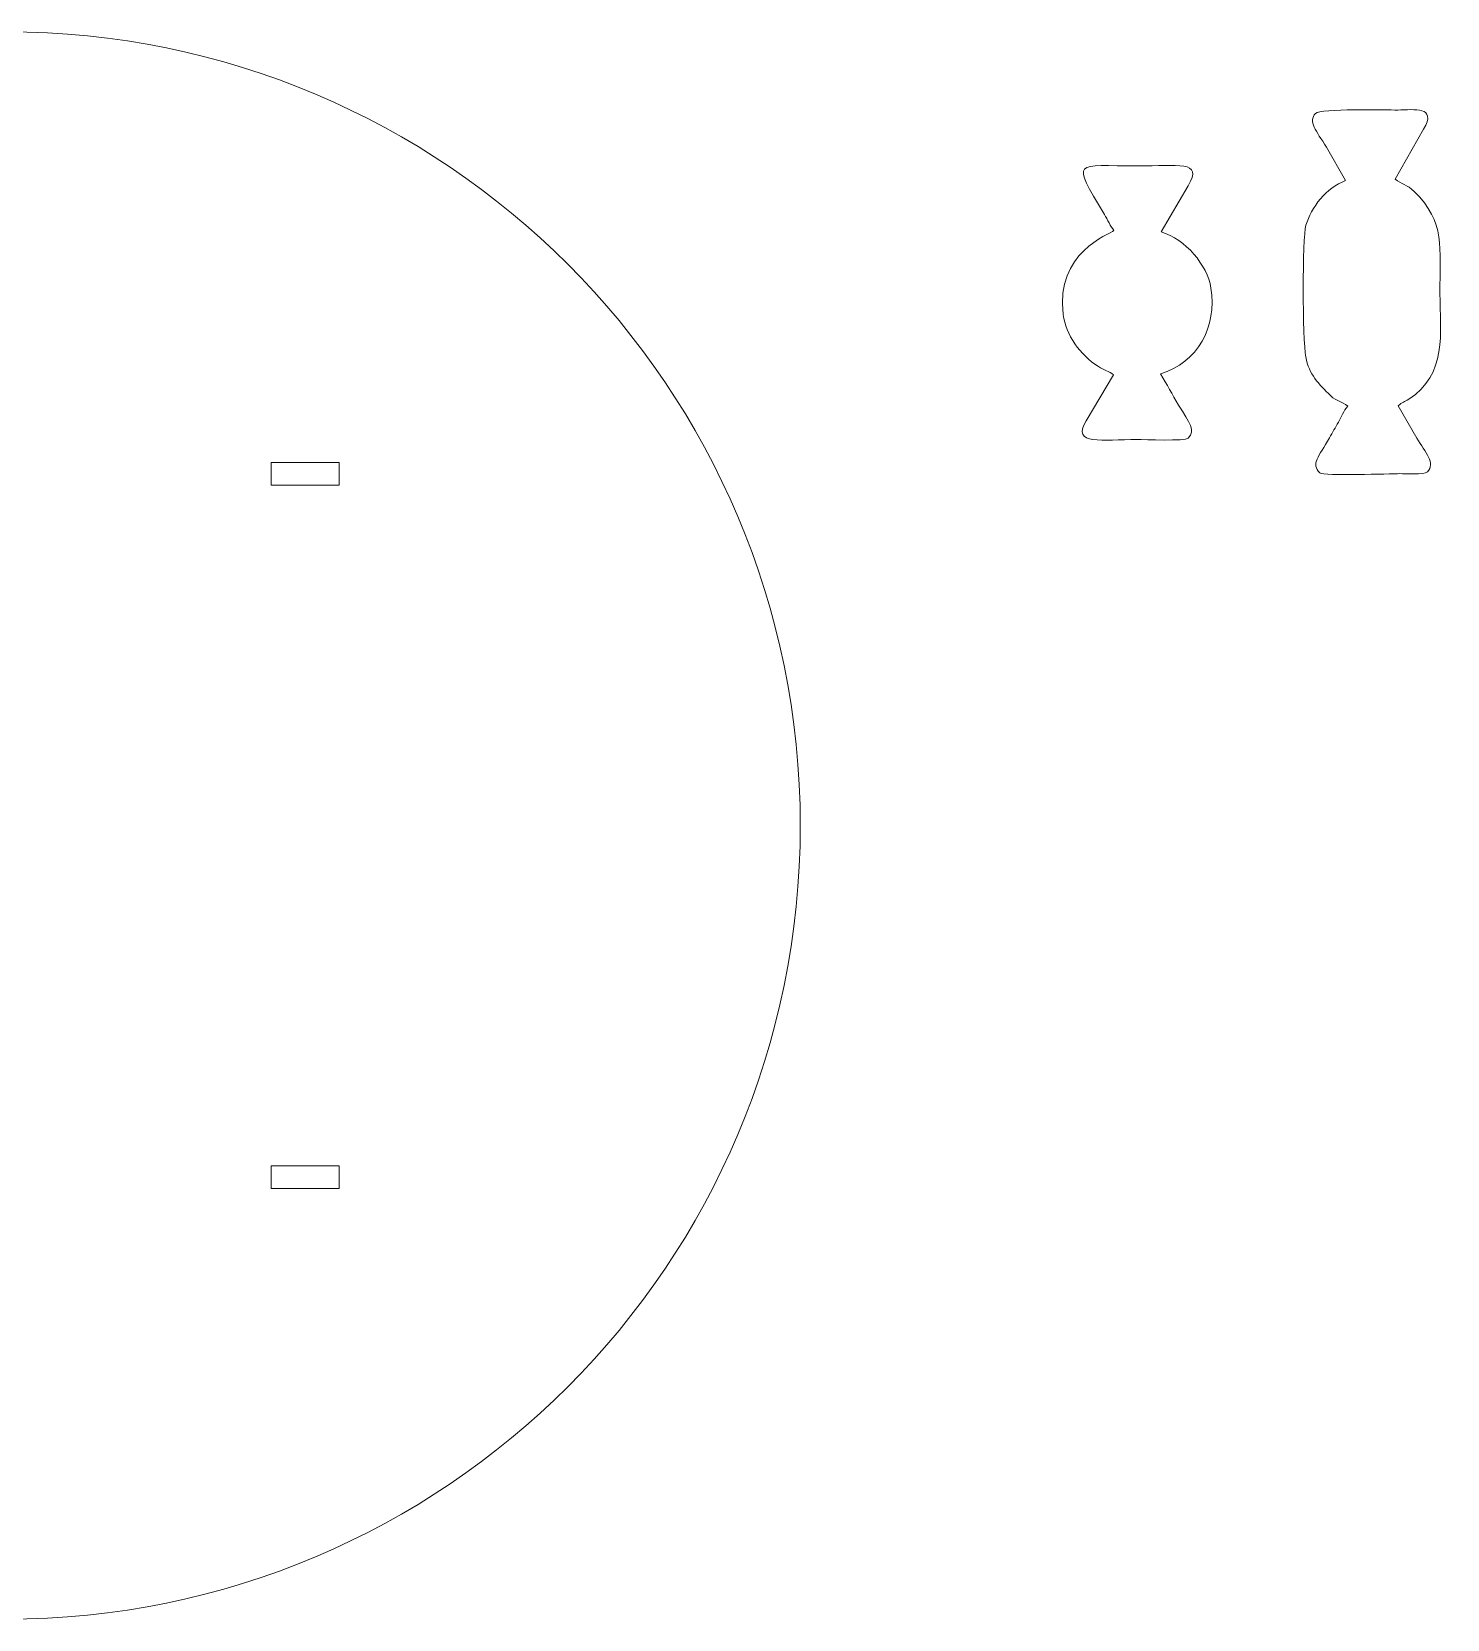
# Model space of a CAD drawing. Header units: millimetres. Extents: x -350 to 350, y -267 to 277.
# Drawn here: x 2.1 to 189.4, y -267.5 to -57.5 of the extents above; entities that cross this region are included whole.
import ezdxf

# ---------------------------------------------------------------- set-up
doc = ezdxf.new("R2010")
doc.units = ezdxf.units.MM
doc.header["$MEASUREMENT"] = 0
doc.layers.add('layer 1', color=7, linetype='Continuous')

msp = doc.modelspace()

# ---------------------------------------------------------------- linework, layer by layer
at = {"layer": 'layer 1', "color": 142, "lineweight": 20}
for points in [[(-1.2133, -267.4723), (56.7766, -267.4723), (103.7867, -220.4622), (103.7867, -162.4723), (103.7867, -162.4723), (103.7867, -104.4824), (56.7766, -57.4723), (-1.2133, -57.4723), (-1.2133, -57.4723), (-59.2032, -57.4723), (-106.2133, -104.4824), (-106.2133, -162.4723), (-106.2133, -162.4723), (-106.2133, -220.4622), (-59.2032, -267.4723), (-1.2133, -267.4723)], [(42.7846, -114.4723), (42.7846, -114.4723), (33.7846, -114.4723), (33.7846, -114.4723), (33.7846, -114.4723), (33.7846, -114.4723), (33.7846, -117.4723), (33.7846, -117.4723), (33.7846, -117.4723), (33.7846, -117.4723), (42.7846, -117.4723), (42.7846, -117.4723), (42.7846, -117.4723), (42.7846, -117.4723), (42.7846, -114.4723), (42.7846, -114.4723)], [(42.7846, -207.4723), (42.7846, -207.4723), (33.7846, -207.4723), (33.7846, -207.4723), (33.7846, -207.4723), (33.7846, -207.4723), (33.7846, -210.4723), (33.7846, -210.4723), (33.7846, -210.4723), (33.7846, -210.4723), (42.7846, -210.4723), (42.7846, -210.4723), (42.7846, -210.4723), (42.7846, -210.4723), (42.7846, -207.4723), (42.7846, -207.4723)]]:
    msp.add_open_spline(points, degree=3, knots=[0, 0, 0, 0, 0.2, 0.2, 0.2, 0.2, 0.4, 0.4, 0.4, 0.4, 0.6, 0.6, 0.6, 0.6, 1, 1, 1, 1], dxfattribs=at)
at = {"layer": 'layer 1', "color": 2, "lineweight": 9}
for points, knots in [([(186.7365, -115.6843), (187.8749, -114.5248), (186.4761, -113.156), (185.3587, -111.2352), (185.3587, -111.2352), (185.3587, -111.2352), (182.892, -106.9356), (182.892, -106.9356), (182.892, -106.9356), (183.4136, -106.4858), (183.7329, -106.4186), (184.2784, -106.0714), (184.2784, -106.0714), (189.3705, -102.8312), (188.4507, -97.3061), (188.4032, -92.1059), (188.4032, -92.1059), (188.3468, -85.9403), (189.1865, -82.72), (185.0033, -78.6126), (185.0033, -78.6126), (184.0159, -77.6431), (183.3364, -77.6752), (182.4785, -76.9626), (182.4785, -76.9626), (182.4785, -76.9626), (186.2478, -70.375), (186.2478, -70.375), (186.2478, -70.375), (188.0241, -67.2553), (185.035, -67.8067), (182.8133, -67.827), (182.8133, -67.827), (181.3016, -67.8408), (172.606, -67.5989), (171.9421, -68.275), (171.9421, -68.275), (170.9284, -69.3073), (172.0468, -70.5729), (173.377, -72.7235), (173.377, -72.7235), (173.377, -72.7235), (175.9273, -77.1619), (175.9273, -77.1619), (175.9273, -77.1619), (173.3412, -78.0975), (171.386, -80.7113), (170.6748, -83.0658), (170.6748, -83.0658), (170.1868, -84.6817), (170.2252, -98.2176), (170.6565, -100.4943), (170.6565, -100.4943), (171.1027, -102.8498), (172.3513, -104.0468), (173.9566, -105.623), (173.9566, -105.623), (174.7598, -106.4117), (175.3812, -106.3165), (176.2001, -106.9968), (176.2001, -106.9968), (175.6494, -107.6597), (175.3584, -108.4133), (174.966, -109.0994), (174.966, -109.0994), (174.5398, -109.8446), (174.2294, -110.4399), (173.7883, -111.2016), (173.7883, -111.2016), (172.3377, -113.7062), (171.3081, -114.6283), (172.5161, -115.8143), (172.5161, -115.8143), (172.9851, -116.2748), (181.7951, -115.9386), (183.1137, -115.9266), (183.1137, -115.9266), (183.8097, -115.9202), (186.2922, -116.1368), (186.7365, -115.6843)], [0, 0, 0, 0, 0.04761905, 0.04761905, 0.04761905, 0.04761905, 0.0952381, 0.0952381, 0.0952381, 0.0952381, 0.14285714, 0.14285714, 0.14285714, 0.14285714, 0.19047619, 0.19047619, 0.19047619, 0.19047619, 0.23809524, 0.23809524, 0.23809524, 0.23809524, 0.28571429, 0.28571429, 0.28571429, 0.28571429, 0.33333333, 0.33333333, 0.33333333, 0.33333333, 0.38095238, 0.38095238, 0.38095238, 0.38095238, 0.42857143, 0.42857143, 0.42857143, 0.42857143, 0.47619048, 0.47619048, 0.47619048, 0.47619048, 0.52380952, 0.52380952, 0.52380952, 0.52380952, 0.57142857, 0.57142857, 0.57142857, 0.57142857, 0.61904762, 0.61904762, 0.61904762, 0.61904762, 0.66666667, 0.66666667, 0.66666667, 0.66666667, 0.71428571, 0.71428571, 0.71428571, 0.71428571, 0.76190476, 0.76190476, 0.76190476, 0.76190476, 0.80952381, 0.80952381, 0.80952381, 0.80952381, 0.85714286, 0.85714286, 0.85714286, 0.85714286, 0.9047619, 0.9047619, 0.9047619, 0.9047619, 1, 1, 1, 1]), ([(145.2847, -83.767), (144.6803, -84.2745), (137.4786, -86.689), (138.5713, -94.8747), (138.5713, -94.8747), (138.9366, -97.6118), (140.7635, -100.1567), (143.2249, -101.7644), (143.2249, -101.7644), (144.0207, -102.2841), (144.6261, -102.357), (145.2089, -102.8541), (145.2089, -102.8541), (145.2089, -102.8541), (141.6256, -108.9373), (141.6256, -108.9373), (141.6256, -108.9373), (139.5861, -112.2583), (143.7684, -111.398), (148.3561, -111.4162), (148.3561, -111.4162), (149.2845, -111.4199), (154.7173, -111.6407), (155.1168, -111.2442), (155.1168, -111.2442), (156.1543, -110.2149), (155.239, -109.2108), (153.8367, -106.8649), (153.8367, -106.8649), (152.9688, -105.4131), (152.2993, -104.1414), (151.4392, -102.7463), (151.4392, -102.7463), (156.3433, -101.2575), (158.9565, -96.4995), (158.1147, -91.3734), (158.1147, -91.3734), (157.6097, -88.298), (154.7699, -84.9411), (151.514, -83.9243), (151.514, -83.9243), (151.514, -83.9243), (155.0937, -77.8412), (155.0937, -77.8412), (155.0937, -77.8412), (157.2239, -74.4044), (153.6114, -75.2505), (148.4999, -75.2303), (148.4999, -75.2303), (140.0184, -75.1966), (139.5625, -74.2099), (144.0203, -81.6412), (144.0203, -81.6412), (144.4245, -82.3149), (144.8451, -83.2434), (145.2847, -83.767)], [0, 0, 0, 0, 0.06666667, 0.06666667, 0.06666667, 0.06666667, 0.13333333, 0.13333333, 0.13333333, 0.13333333, 0.2, 0.2, 0.2, 0.2, 0.26666667, 0.26666667, 0.26666667, 0.26666667, 0.33333333, 0.33333333, 0.33333333, 0.33333333, 0.4, 0.4, 0.4, 0.4, 0.46666667, 0.46666667, 0.46666667, 0.46666667, 0.53333333, 0.53333333, 0.53333333, 0.53333333, 0.6, 0.6, 0.6, 0.6, 0.66666667, 0.66666667, 0.66666667, 0.66666667, 0.73333333, 0.73333333, 0.73333333, 0.73333333, 0.8, 0.8, 0.8, 0.8, 0.86666667, 0.86666667, 0.86666667, 0.86666667, 1, 1, 1, 1])]:
    msp.add_open_spline(points, degree=3, knots=knots, dxfattribs=at)

doc.saveas('drawing.dxf')
